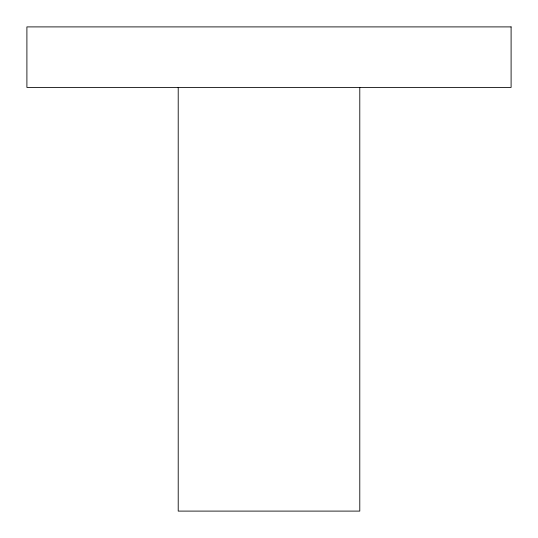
<?xml version="1.0" encoding="UTF-8"?>
<svg xmlns="http://www.w3.org/2000/svg" width="538" height="538" viewBox="0 0 538 538"><rect width="100%" height="100%" fill="white"/><g stroke="black" fill="none" stroke-linecap="round" stroke-linejoin="round"><path stroke-width="0.81" d="M359.787 87.425L359.787 511.1L178.213 511.1L178.213 87.425M511.1 26.9L26.9 26.9L26.9 87.425L511.1 87.425L511.1 26.9"/></g></svg>
